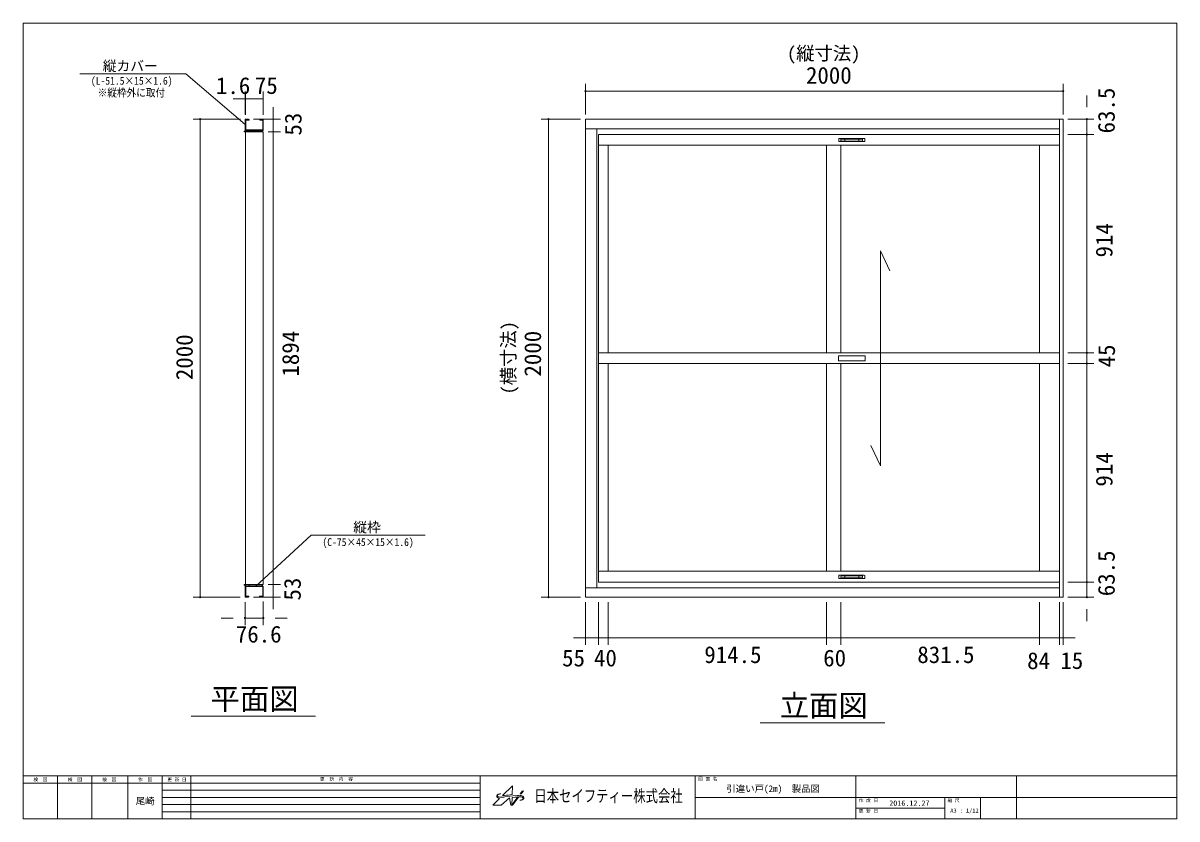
# Model space of a CAD drawing. Units: millimetres, scale not verified. Extents: x -2415 to 2415, y -1665 to 1665.
import ezdxf
from ezdxf.enums import TextEntityAlignment as Align

# ---------------------------------------------------------------- set-up
doc = ezdxf.new("R2010")
doc.units = ezdxf.units.MM
doc.header["$LTSCALE"] = 10
doc.header["$PDMODE"] = 32
doc.header["$PDSIZE"] = 5
for name, color, linetype, lineweight in [('0-0_(2m)引違い戸', 7, 'Continuous', 9), ('0-1_0', 7, 'Continuous', 9), ('1-0_ﾛｺﾞ', 4, 'Continuous', 5), ('1-1_図面枠', 7, 'Continuous', 9)]:
    doc.layers.add(name, color=color, linetype=linetype, lineweight=lineweight)
doc.styles.add('ＭＳ ゴシック', font='')
doc.styles.get('ＭＳ ゴシック').set_extended_font_data('MS Gothic')

msp = doc.modelspace()

# ---------------------------------------------------------------- linework, layer by layer
at = {"layer": '0-0_(2m)引違い戸'}
for p, q in [((-2415, 1665), (-2415, -1665)), ((-1485.91, 1262.59), (-1485.91, 1211.09)), ((-1484.31, 1260.99), (-1484.31, 1211.09)), ((-61.02, 1262.59), (-61.02, -737.41)), ((1923.98, -737.41), (1923.98, 1262.59)), ((1938.98, -737.41), (1938.98, 1262.59)), ((-1489.31, 1209.59), (-1489.31, 1212.55)), ((-1484.31, 1209.59), (-1489.31, 1209.59)), ((-1468.52, 1211.09), (-1487.81, 1211.09)), ((-1484.31, 1215.99), (-1409.31, 1215.99)), ((-1468.52, 1215.99), (-1468.52, 1211.09)), ((-1467.02, 1215.99), (-1467.02, 1211.09)), ((-1414.78, 1211.09), (-1467.02, 1211.09)), ((-1414.78, 1215.99), (-1414.78, 1211.09)), ((-1413.28, 1215.99), (-1413.28, 1209.59)), ((1923.98, 1222.59), (-61.02, 1222.59)), ((-13.02, -697.41), (-13.02, 1222.59)), ((-6.02, -673.91), (-6.02, 1199.09)), ((-6.02, 1199.09), (1923.98, 1199.09)), ((999.08, 1169.51), (1108.34, 1169.51)), ((1009.19, 1179.62), (1008.18, 1177.6)), ((1008.18, 1177.6), (1008.18, 1173.56)), ((1024.37, 1179.62), (1024.37, 1171.53)), ((1083.04, 1179.62), (1083.04, 1171.53)), ((1108.34, 1181.65), (1106.31, 1182.66)), ((1108.34, 1169.51), (1108.34, 1181.65)), ((-6.02, 1154.09), (1923.98, 1154.09)), ((33.98, 285.09), (33.98, 1154.09)), ((948.5, 1154.09), (948.5, 285.09)), ((1008.5, 1154.09), (1008.5, 285.09)), ((1839.98, 285.09), (1839.98, 1154.09)), ((-6.02, 285.09), (1923.98, 285.09)), ((-6.02, 240.09), (1923.98, 240.09)), ((33.98, -628.91), (33.98, 240.09)), ((948.5, 240.09), (948.5, -628.91)), ((1008.5, 240.09), (1008.5, -628.91)), ((1839.98, -628.91), (1839.98, 240.09)), ((-6.02, -628.91), (1923.98, -628.91)), ((-6.02, -673.91), (1923.98, -673.91)), ((999.08, -658.49), (1108.34, -658.49)), ((1009.19, -648.38), (1008.18, -650.4)), ((1008.18, -650.4), (1008.18, -654.45)), ((1024.37, -648.38), (1024.37, -656.47)), ((1083.04, -648.38), (1083.04, -656.47)), ((1108.34, -646.35), (1106.31, -645.34)), ((1108.34, -658.49), (1108.34, -646.35)), ((-1484.31, -684.41), (-1489.81, -684.41)), ((-1489.81, -684.41), (-1489.81, -687.37)), ((-1468.52, -685.91), (-1488.31, -685.91)), ((-1485.91, -737.41), (-1485.91, -685.91)), ((-1484.31, -735.81), (-1484.31, -685.91)), ((-1409.31, -690.81), (-1484.31, -690.81)), ((-1468.52, -690.81), (-1468.52, -685.91)), ((-1467.02, -690.81), (-1467.02, -685.91)), ((-1414.78, -685.91), (-1467.02, -685.91)), ((-1414.78, -690.81), (-1414.78, -685.91)), ((-1413.28, -690.81), (-1413.28, -684.41)), ((1923.98, -697.41), (-61.02, -697.41)), ((1938.98, -737.41), (-61.02, -737.41))]:
    msp.add_line(p, q, dxfattribs=at)
for points in [[(-1485.91, 1262.59), (-1470.91, 1262.59), (-1470.91, 1260.99)], [(-1468.31, 1258.69), (-1468.31, 1260.99), (-1484.31, 1260.99)], [(-1409.31, 1215.99), (-1409.31, 1260.99), (-1424.31, 1260.99), (-1424.31, 1258.69), (-1411.61, 1258.69), (-1411.61, 1218.29), (-1482.01, 1218.29), (-1482.01, 1258.69), (-1468.31, 1258.69)], [(-1487.81, 1211.09), (-1487.81, 1212.55), (-1489.31, 1212.55)], [(1106.31, 1182.66), (1001.1, 1182.66), (999.08, 1181.65), (999.08, 1169.51)], [(1008.18, 1173.56), (1009.19, 1172.54), (1010.21, 1171.53), (1096.19, 1171.53), (1098.22, 1172.54), (1098.22, 1179.62), (1009.19, 1179.62)], [(1106.31, -645.34), (1001.1, -645.34), (999.08, -646.35), (999.08, -658.49)], [(1008.18, -654.45), (1009.19, -655.46), (1010.21, -656.47), (1096.19, -656.47), (1098.22, -655.46), (1098.22, -648.38), (1009.19, -648.38)], [(-1488.31, -685.91), (-1488.31, -687.37), (-1489.81, -687.37)], [(-1484.31, -735.81), (-1469.31, -735.81), (-1469.31, -733.51), (-1482.01, -733.51), (-1482.01, -693.11), (-1411.61, -693.11), (-1411.61, -733.51), (-1425.31, -733.51)], [(-1425.31, -733.51), (-1425.31, -735.81), (-1409.31, -735.81), (-1409.31, -690.81)], [(-1485.91, -737.41), (-1470.91, -737.41), (-1470.91, -735.81)]]:
    msp.add_lwpolyline(points, dxfattribs=at)
for points in [[(-1484.31, 1209.59), (-1484.31, -684.41), (-1409.31, -684.41), (-1409.31, 1209.59)], [(998.07, 251.97), (998.07, 273.21), (1109.35, 273.21), (1109.35, 251.97)]]:
    msp.add_lwpolyline(points, close=True, dxfattribs=at)
at = {"layer": '0-1_0'}
for p, q in [((-1733.07, 1453.35), (-1485.11, 1240.02)), ((-61.02, 1282.59), (-61.02, 1410.24)), ((1938.98, 1282.59), (1938.98, 1410.24)), ((-1485.91, 1282.59), (-1485.91, 1378.24)), ((-1484.31, 1280.99), (-1484.31, 1378.24)), ((-1484.31, 1282.59), (-1484.31, 1378.24)), ((-1409.31, 1280.99), (-1409.31, 1378.24)), ((1938.98, 1380.24), (-61.02, 1380.24)), ((-11.02, 1380.24), (1888.98, 1380.24)), ((2037.6, 1312.59), (2037.6, 1362.59)), ((-1485.91, 1348.24), (-1535.91, 1348.24)), ((-1484.31, 1348.24), (-1485.91, 1348.24)), ((-1484.31, 1348.24), (-1434.31, 1348.24)), ((-1409.31, 1348.24), (-1484.31, 1348.24)), ((-1368.08, 1262.59), (-1368.08, 1312.59)), ((-1504.29, 1262.59), (-1703.56, 1262.59)), ((-1673.56, 1262.59), (-1673.56, -737.41)), ((-1450.91, 1262.59), (-1338.08, 1262.59)), ((-1368.08, 1209.59), (-1368.08, 1262.59)), ((-81.02, 1262.59), (-245.61, 1262.59)), ((-215.61, 1262.59), (-215.61, -737.41)), ((1938.98, 1262.59), (-61.02, 1262.59)), ((1958.98, 1262.59), (2067.6, 1262.59)), ((-1673.56, -687.41), (-1673.56, 1212.59)), ((-1389.31, 1209.59), (-1338.08, 1209.59)), ((-1389.31, 1209.59), (-1338.08, 1209.59)), ((-1368.08, 1209.59), (-1368.08, 1159.59)), ((-1368.08, -684.41), (-1368.08, 1209.59)), ((-215.61, -687.41), (-215.61, 1212.59)), ((1958.98, 1199.09), (2067.6, 1199.09)), ((1958.98, 1199.09), (2067.6, 1199.09)), ((2037.6, 285.09), (2037.6, 1199.09)), ((2037.6, 1149.09), (2037.6, 1099.09)), ((2037.6, 1149.09), (2037.6, 335.09)), ((1173.58, -187.41), (1173.58, 712.59)), ((1212.98, 628.29), (1173.58, 712.59)), ((2037.6, 285.09), (2037.6, 335.09)), ((1958.98, 285.09), (2067.6, 285.09)), ((1958.98, 285.09), (2067.6, 285.09)), ((2037.6, 285.09), (2037.6, 240.09)), ((1958.98, 240.09), (2067.6, 240.09)), ((1958.98, 240.09), (2067.6, 240.09)), ((2037.6, -673.91), (2037.6, 240.09)), ((2037.6, 240.09), (2037.6, 190.09)), ((2037.6, 190.09), (2037.6, -623.91)), ((1173.58, -187.41), (1134.19, -103.11)), ((-1442.04, -692.11), (-1209.61, -477.05)), ((2037.6, -623.91), (2037.6, -573.91)), ((-1368.08, -684.41), (-1368.08, -634.41)), ((1958.98, -673.91), (2067.6, -673.91)), ((1958.98, -673.91), (2067.6, -673.91)), ((-1389.31, -684.41), (-1338.08, -684.41)), ((-1389.31, -684.41), (-1338.08, -684.41)), ((-1368.08, -737.41), (-1368.08, -684.41)), ((-1505.91, -737.41), (-1703.56, -737.41)), ((-1485.91, -757.41), (-1485.91, -854.58)), ((-1450.91, -737.41), (-1338.08, -737.41)), ((-1409.31, -755.81), (-1409.31, -854.58)), ((-1368.08, -737.41), (-1368.08, -787.41)), ((-81.02, -737.41), (-245.61, -737.41)), ((-61.02, -757.41), (-61.02, -937.1)), ((-6.02, -757.41), (-6.02, -937.1)), ((-6.02, -757.41), (-6.02, -937.1)), ((33.98, -757.41), (33.98, -937.1)), ((33.98, -757.41), (33.98, -937.1)), ((948.5, -757.41), (948.5, -937.1)), ((948.5, -757.41), (948.5, -937.1)), ((1008.5, -757.41), (1008.5, -937.1)), ((1008.5, -757.41), (1008.5, -937.1)), ((1839.98, -757.41), (1839.98, -937.1)), ((1839.98, -757.41), (1839.98, -937.1)), ((1923.98, -757.41), (1923.98, -937.1)), ((1923.98, -757.41), (1923.98, -937.1)), ((1938.98, -757.41), (1938.98, -937.1)), ((1958.98, -737.41), (2067.6, -737.41)), ((2037.6, -787.41), (2037.6, -837.41)), ((-1535.91, -824.58), (-1585.91, -824.58)), ((-1359.31, -824.58), (-1309.31, -824.58)), ((-61.02, -907.1), (-111.02, -907.1)), ((-6.02, -907.1), (-61.02, -907.1)), ((-6.02, -907.1), (-56.02, -907.1)), ((33.98, -907.1), (-6.02, -907.1)), ((-6.02, -907.1), (43.98, -907.1)), ((948.5, -907.1), (33.98, -907.1)), ((33.98, -907.1), (83.98, -907.1)), ((1008.5, -907.1), (948.5, -907.1)), ((1839.98, -907.1), (1008.5, -907.1)), ((1923.98, -907.1), (1839.98, -907.1)), ((1923.98, -907.1), (1873.98, -907.1)), ((1938.98, -907.1), (1923.98, -907.1)), ((1938.98, -907.1), (1988.98, -907.1))]:
    msp.add_line(p, q, dxfattribs=at)
for points in [[(2037.6, 1262.59), (2037.6, 1199.09), (2037.6, 1262.59)], [(2037.6, -673.91), (2037.6, -737.41), (2037.6, -673.91)], [(-1485.91, -824.58), (-1409.31, -824.58), (-1485.91, -824.58)]]:
    msp.add_lwpolyline(points, dxfattribs=at)
for p in [(-61.02, 1380.24), (1938.98, 1380.24), (-1673.56, 1262.59), (-215.61, 1262.59), (2037.6, 1262.59), (2037.6, 1199.09), (2037.6, 285.09), (2037.6, 240.09), (2037.6, -673.91), (-1673.56, -737.41), (-215.61, -737.41), (2037.6, -737.41), (-1485.91, -824.58), (-1409.31, -824.58)]:
    msp.add_point(p, dxfattribs=at)
at = {"layer": '1-0_ﾛｺﾞ'}
for p, q in [((-415.1, -1560.49), (-415.97, -1560.44)), ((-367.69, -1575.82), (-356.69, -1574.27)), ((-335.45, -1586.3), (-331.13, -1586.29))]:
    msp.add_line(p, q, dxfattribs=at)
for points in [[(-407.76, -1567.71), (-366.3, -1526.4), (-366.19, -1526.7), (-367.32, -1562.86), (-376.34, -1564.13)], [(-420.01, -1579.86), (-448.21, -1608.06), (-448.09, -1608.09), (-414.57, -1608.12), (-413.79, -1607.61), (-379.34, -1576.48), (-372.65, -1608.13), (-366.26, -1608.13), (-339.22, -1572.45), (-334.8, -1572.43)], [(-345.98, -1566.74), (-364.86, -1568.46), (-377.31, -1569.95), (-398.64, -1573.04)], [(-343.34, -1572.68), (-368.67, -1606.13), (-367.69, -1575.82)]]:
    msp.add_lwpolyline(points, dxfattribs=at)
msp.add_lwpolyline([(-333.56, -1559.54), (-330.04, -1560.2), (-319.97, -1546.88), (-325.83, -1549.38)], close=True, dxfattribs=at)
for centre, radius, start, end in [((-425.12, -1569.62), 7.09, 137.3376, 189.71275), ((-427.83, -1570.09), 4.33, 189.71275, 211.14694), ((-417.95, -1564.12), 15.88, 211.14694, 262.55517), ((-422.39, -1572.14), 10.8, 107.54618, 137.3376), ((-423.51, -1568.4), 5.61, 114.83245, 184.93336), ((-425.77, -1568.6), 3.34, 184.93336, 245.82613), ((-414.54, -1543.57), 30.77, 245.82613, 271.56003), ((-412.6, -1591.98), 31.59, 94.53365, 114.83245), ((-416.09, -1592.06), 31.69, 94.87761, 107.54618), ((-417.08, -1580.48), 20.07, 86.83781, 94.87761), ((-417.23, -1444.75), 129.63, 271.56003, 278.24678), ((-457.63, -989.51), 580.35, 274.92935, 278.0518), ((-457.63, -989.51), 580.35, 274.92935, 278.0518), ((-313.13, -1882.97), 311.76, 95.56117, 98.03149), ((-338.08, -1636.57), 70.28, 89.15854, 96.45212), ((-337.51, -1597.95), 31.66, 63.69068, 89.15854), ((-336.06, -1562.76), 23.54, 271.50312, 302.01879), ((-334.69, -1601.79), 29.36, 73.31829, 90.21697), ((-331.17, -1570.19), 16.1, 270.14682, 315.9742), ((-328.41, -1580.85), 7.5, 36.42787, 73.31829), ((-325.91, -1579), 4.39, 302.01879, 36.42787), ((-327.8, -1578.32), 9.75, 8.17288, 63.69068), ((-323.41, -1577.68), 5.31, 315.9742, 8.17288)]:
    msp.add_arc(centre, radius, start, end, dxfattribs=at)
at = {"layer": '1-1_図面枠'}
for p, q in [((-2177.83, 1453.35), (-1733.07, 1453.35)), ((-1209.61, -477.05), (-731.3, -477.05)), ((-1711.72, -1235.44), (-1190.52, -1235.44)), ((670.88, -1262.7), (1192.08, -1262.7)), ((-2415, -1485), (2415, -1485)), ((-2271, -1485), (-2271, -1665)), ((-2127, -1485), (-2127, -1665)), ((-1977, -1485), (-1977, -1665)), ((-1833, -1485), (-1833, -1665)), ((-1713, -1485), (-1713, -1665)), ((-501, -1485), (-501, -1665)), ((399, -1485), (399, -1665)), ((1071, -1485), (1071, -1665)), ((1743, -1485), (1743, -1665)), ((-2415, -1515), (-501, -1515)), ((-1833, -1545), (-501, -1545)), ((-1833, -1575), (-501, -1575)), ((399, -1575), (2415, -1575)), ((1443, -1575), (1443, -1665)), ((1593, -1575), (1593, -1665)), ((-1833, -1605), (-501, -1605)), ((-1833, -1635), (-501, -1635)), ((1443, -1620), (1071, -1620))]:
    msp.add_line(p, q, dxfattribs=at)
for points in [[(-2415, -1665), (2415, -1665), (2415, 1665), (-2415, 1665)], [(-2415, 1665), (-2415, -1485), (2415, -1485)]]:
    msp.add_lwpolyline(points, dxfattribs=at)

# ---------------------------------------------------------------- texts
at = {"layer": '0-1_0', "color": 2, "style": 'ＭＳ ゴシック'}
for s, p in [('2000', (862.18, 1390.14)), ('1.6', (-1607.63, 1347.06)), ('75', (-1444.68, 1347.48)), ('76.6', (-1524.41, -948.22)), ('55', (-158.58, -1047.98)), ('40', (-25.11, -1047.98)), ('914.5', (436.75, -1033.98)), ('60', (934.41, -1047.98)), ('831.5', (1328.24, -1033.98)), ('84', (1788.09, -1059.2)), ('15', (1927.24, -1058.65))]:
    msp.add_text(s, height=70.38, dxfattribs=at).set_placement(p, align=Align.BOTTOM_LEFT)
for s, p in [('63.5', (2175.75, 1203.26)), ('53', (-1228.18, 1194.19)), ('914', (2166.47, 684.49)), ('2000', (-1683.46, 170.91)), ('1894', (-1239.36, 185.79)), ('2000', (-225.51, 185.79)), ('45', (2176.79, 224.35)), ('914', (2166.47, -274.51)), ('63.5', (2175.75, -733.24)), ('53', (-1231.46, -751.21))]:
    msp.add_text(s, height=70.38, rotation=90, dxfattribs=at).set_placement(p, align=Align.BOTTOM_LEFT)
at = {"layer": '1-0_ﾛｺﾞ', "color": 7, "style": 'ＭＳ ゴシック', "width": 0.75}
msp.add_text('日本セイフティー株式会社', height=50.59, dxfattribs=at).set_placement((-274.98, -1609.21), align=Align.BOTTOM_LEFT)
at = {"layer": '1-1_図面枠', "style": 'ＭＳ ゴシック'}
for s, height, p in [('(縦寸法)', 56.3, (782.81, 1493.38)), ('縦カバー', 42.23, (-2081.62, 1451.92)), ('縦枠', 42.23, (-1032.88, -478.48)), ('平面図', 90.09, (-1630.27, -1235.35)), ('立面図', 90.09, (752.33, -1262.61)), ('検\u3000図', 14.08, (-2371.8, -1511.52)), ('検\u3000図', 14.08, (-2227.8, -1511.52)), ('検\u3000図', 14.08, (-2083.8, -1511.52)), ('作\u3000図', 14.08, (-1933.8, -1511.52)), ('更 新 日', 14.08, (-1811.4, -1511.52)), ('更\u3000新\u3000内\u3000容', 14.08, (-1172.37, -1509.68)), ('図 面 名', 14.08, (411, -1508.52)), ('引違い戸(2m)\u3000製品図', 28.15, (528.75, -1561.01)), ('尾崎', 28.15, (-1943.4, -1613.04)), ('作 成 日\u3000', 14.08, (1083, -1598.52)), ('2016.12.27', 22.52, (1210.84, -1617)), ('縮 尺', 14.08, (1455, -1598.52)), ('更 新 日\u3000', 14.08, (1083, -1643.52)), ('A3 : 1/12', 16.89, (1466.35, -1643.46))]:
    msp.add_text(s, height=height, dxfattribs=at).set_placement(p, align=Align.BOTTOM_LEFT)
at = {"layer": '1-1_図面枠', "style": 'ＭＳ ゴシック', "width": 0.9}
for s, p in [('(L-51.5×15×1.6)', (-2131.14, 1397.41)), ('※縦枠外に取付', (-2102.59, 1347.43)), ('(C-75×45×15×1.6)', (-1161.81, -533))]:
    msp.add_text(s, height=32.84, dxfattribs=at).set_placement(p, align=Align.BOTTOM_LEFT)
at = {"layer": '1-1_図面枠', "style": 'ＭＳ ゴシック'}
msp.add_text('(横寸法)', height=56.3, rotation=90, dxfattribs=at).set_placement((-338.19, 111.04), align=Align.BOTTOM_LEFT)

doc.saveas('drawing.dxf')
